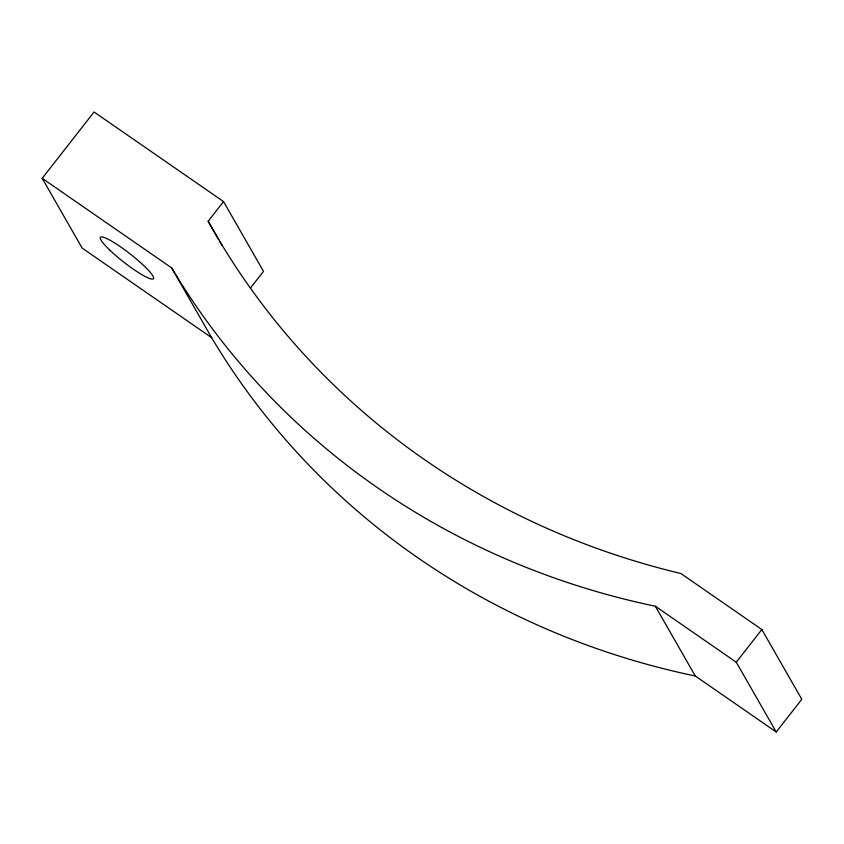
<?xml version="1.0" encoding="UTF-8"?>
<svg xmlns="http://www.w3.org/2000/svg" width="844" height="844" viewBox="0 0 844 844"><rect width="100%" height="100%" fill="white"/><g stroke="black" fill="none" stroke-linecap="round" stroke-linejoin="round"><path stroke-width="1.27" d="M223.544 201.589L208.183 221.233A820.294 757.859 -29.8 0 0 680.918 573.53L761.837 629.529L801.8 699.296L776.227 732.001L695.298 676.012A819.851 757.448 -29.8 0 1 211.633 337.684L82.163 248.094L42.2 178.327L94.074 111.999L223.544 201.589L263.507 271.357L250.573 287.899M776.227 732.001L736.263 662.224L761.837 629.529M42.2 178.327L171.67 267.907A819.851 757.448 -29.8 0 0 655.345 606.235L736.263 662.224M655.345 606.235L695.298 676.012M208.183 221.233L218.659 239.538M219.978 241.817L221.94 245.256M171.67 267.907L211.633 337.684M109.72 250.067A33.612 5.191 38 0 0 153.175 278.91A33.612 5.191 38 0 0 117.854 245.024A33.612 5.191 38 0 0 109.72 250.067"/></g></svg>
